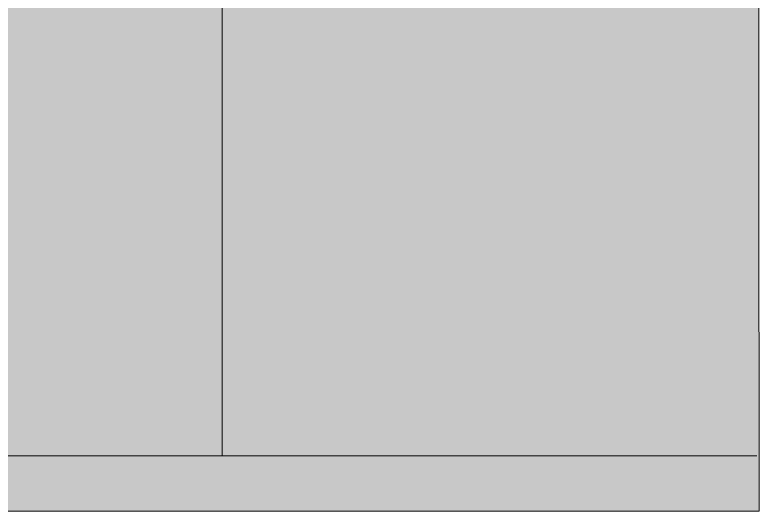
# Model space of a CAD drawing. Header units: millimetres. Extents: x -280990 to -136866, y -15139 to 7194.
# Drawn here: x -153207 to -136866, y -15139 to -4239 of the extents above; entities that cross this region are included whole.
import ezdxf

# ---------------------------------------------------------------- set-up
doc = ezdxf.new("R2010")
doc.units = ezdxf.units.MM
doc.header["$MEASUREMENT"] = 0
doc.layers.add('New_2D Drafting - General_Pen_No__1', color=7, linetype='Continuous', lineweight=13)
doc.layers.add('New_Site & Landscape - Terrain_Pen_No__1', color=7, linetype='Continuous', lineweight=13)
for name, color, linetype, lineweight, true_color in [('New_2D Drafting - General_Pen_No__61', 7, 'Continuous', 20, 0x6a6a6a), ('New_Site & Landscape - Terrain_Pen_No__180', 7, 'Continuous', 15, 0xd6cda7), ('New_Site & Landscape - Terrain_Pen_No__93', 7, 'Continuous', 13, 0xa2a233)]:
    doc.layers.add(name, color=color, linetype=linetype, lineweight=lineweight, true_color=true_color)

msp = doc.modelspace()

# ---------------------------------------------------------------- hatches: boundary and pattern name
at = {"layer": 'New_2D Drafting - General_Pen_No__61', "linetype": 'Continuous', "lineweight": 20, "true_color": 0x6a6a6a}
h = msp.add_hatch(dxfattribs=at)
h.set_pattern_fill('Dashed_0003', color=251, style=0, pattern_type=2)
h.set_pattern_definition([(45, (544818.18, 1213.55), (-183.84776, 183.84776), [194.99999, -65]), (45, (544818.18, 1397.4), (-183.84776, 183.84776), [194.99999, -65])])
h.paths.add_polyline_path([(-175351.4119, -15138.6962), (-136866.4204, -15138.6962), (-136880.1435, 617.9985), (-140103.53, 790.1595), (-144752.4156, 795.3361), (-148659.4545, 793.5462), (-155902.5965, 1013.7076), (-157702.217, 993.5462), (-159022.8864, 993.5462), (-164626.0405, 993.5462), (-175321.6693, 1014.3891), (-175351.4118, -246.9237)])
at = {"layer": 'New_Site & Landscape - Terrain_Pen_No__180', "linetype": 'Continuous', "lineweight": 0, "true_color": 0x353329}
msp.add_hatch(color=250, dxfattribs=at).paths.add_polyline_path([(-148659.4545, -13925.15), (-136916.8206, -13925.15), (-136916.8206, 624.3925), (-140415.5027, 793.5462), (-143030.2605, 793.5462), (-143125.0712, 796.005), (-147206.082, 794.3275), (-147255.4629, 794.3303), (-148659.4545, 826.4303)])

# ---------------------------------------------------------------- linework, layer by layer
at = {"layer": 'New_2D Drafting - General_Pen_No__1', "color": 7, "linetype": 'Continuous', "lineweight": 13, "flags": 128}
msp.add_lwpolyline([(-175351.4119, -15138.6962), (-136866.4204, -15138.6962), (-136880.1435, 617.9985), (-140103.53, 790.1595), (-144752.4156, 795.3361), (-148659.4545, 793.5462), (-155902.5965, 1013.7076), (-157702.217, 993.5462), (-159022.8864, 993.5462), (-164626.0405, 993.5462), (-175321.6693, 1014.3891), (-175351.4118, -246.9237)], close=True, dxfattribs=at)
at = {"layer": 'New_Site & Landscape - Terrain_Pen_No__1', "color": 7, "linetype": 'Continuous', "lineweight": 13}
msp.add_line((-155902.5965, -13925.15), (-148659.4545, -13925.15), dxfattribs=at)
at = {"layer": 'New_Site & Landscape - Terrain_Pen_No__93', "color": 55, "linetype": 'Continuous', "lineweight": 13, "true_color": 0xa2a233}
for p in [(-148659.4545, 826.4303), (-136916.8206, -13925.15)]:
    msp.add_line(p, (-148659.4545, -13925.15), dxfattribs=at)

doc.saveas('drawing.dxf')
